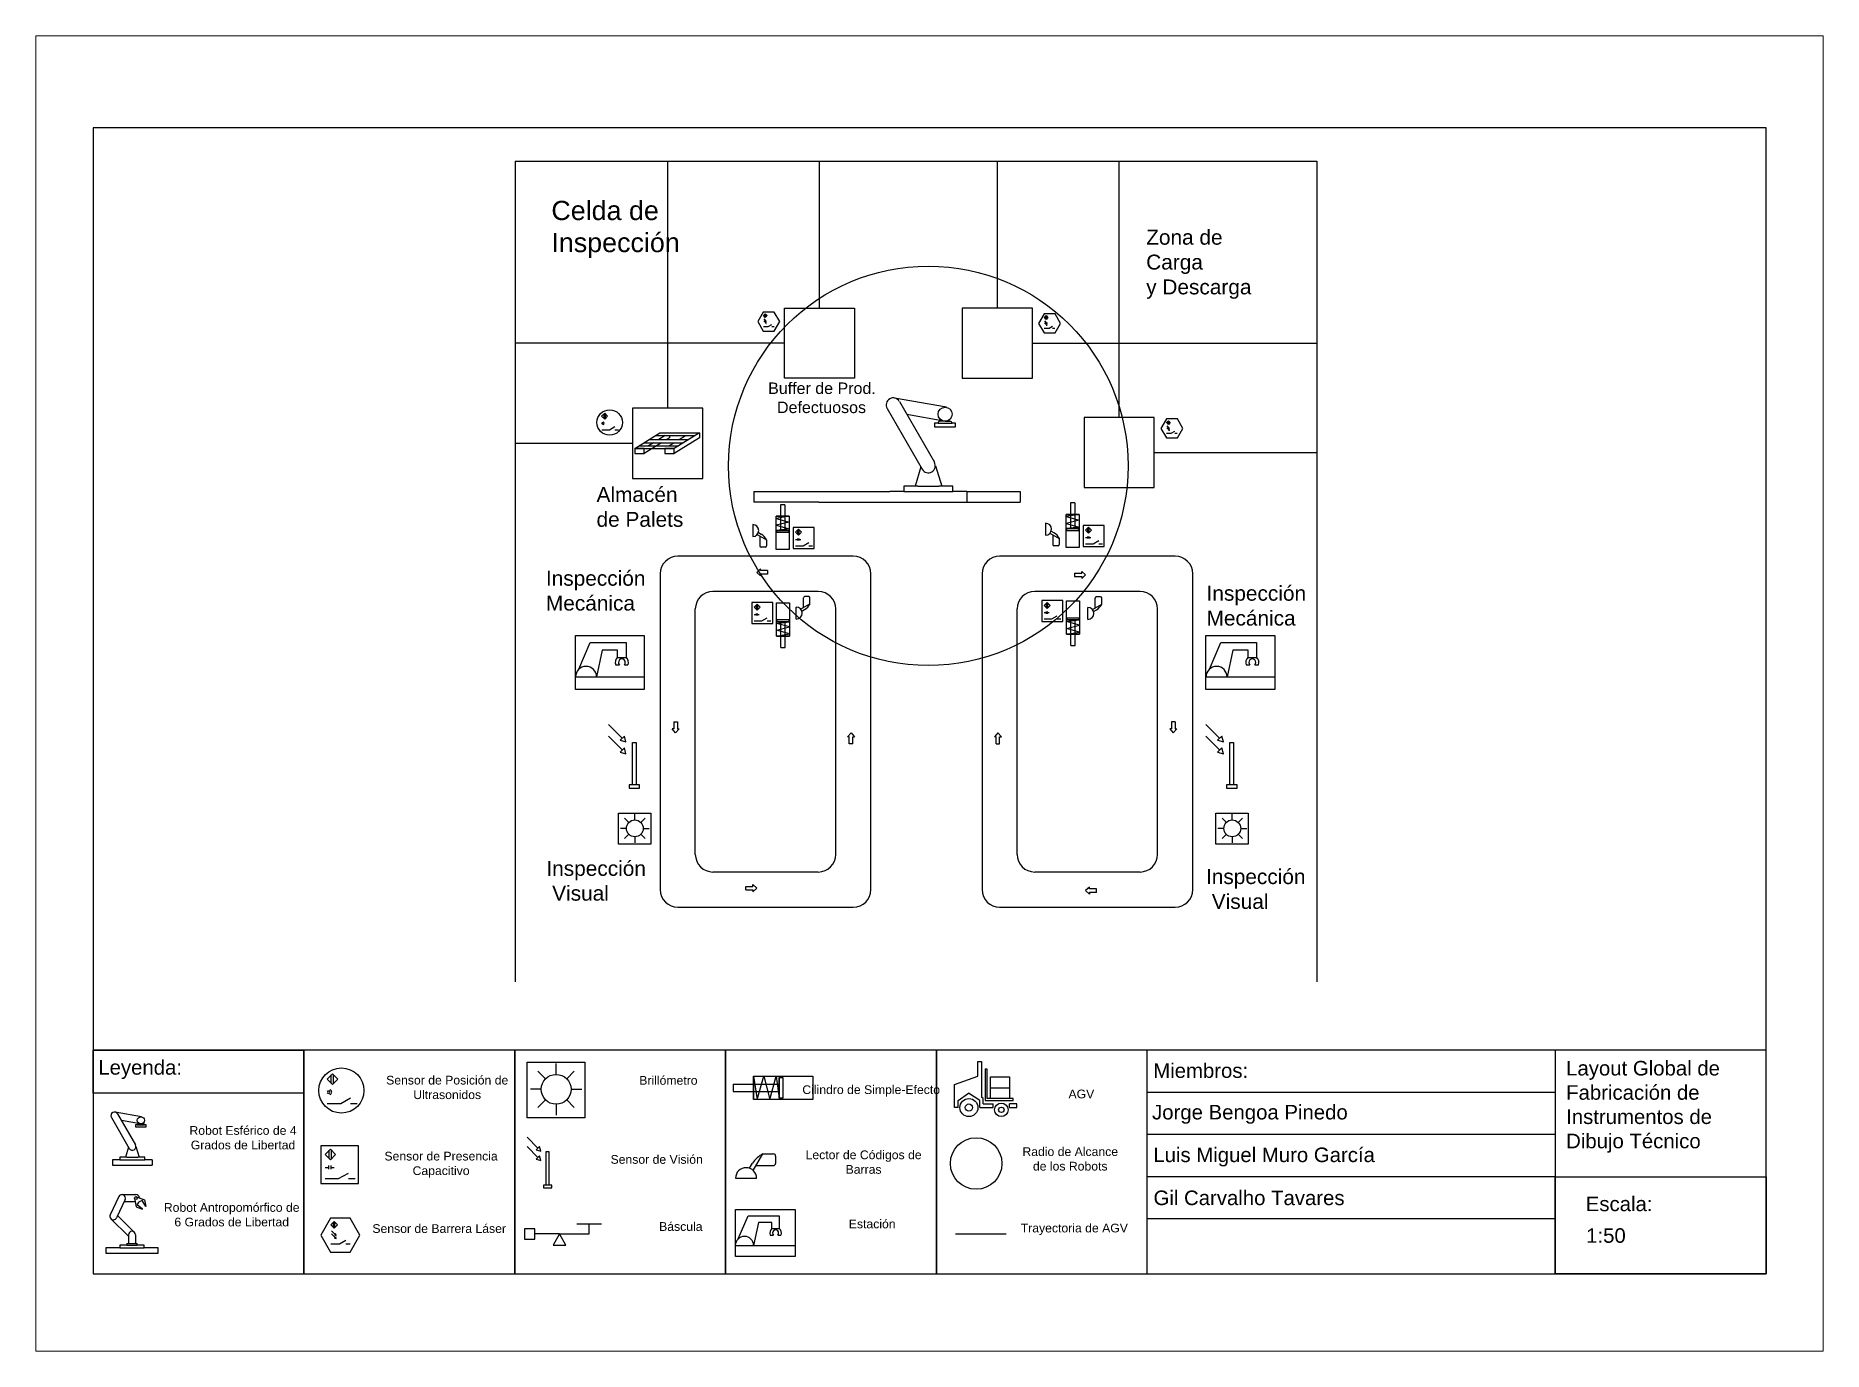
# Paper-space layout 'Layout1' of a CAD drawing. Header units: millimetres. Extents: x 0 to 374, y 0 to 276.
# The model-space entities are those that its viewports show. They can reach past a viewport. Long polylines and large blocks are cut down to what shows.
import ezdxf

# ---------------------------------------------------------------- set-up
doc = ezdxf.new("R2010")
doc.units = ezdxf.units.MM
for name, color, linetype in [('Almacenaje', 80, 'Continuous'), ('Celdas', 200, 'Continuous'), ('Maquina', 82, 'Continuous'), ('Radio', 10, 'Continuous'), ('Robots', 80, 'Continuous'), ('Sensores', 211, 'Continuous'), ('Texto2', 7, 'Continuous'), ('Title Block', 7, 'Continuous'), ('TrayectAGV', 140, 'Continuous')]:
    doc.layers.add(name, color=color, linetype=linetype)
doc.styles.get("Standard").update_dxf_attribs({"font": 'arial.ttf'})

# ---------------------------------------------------------------- blocks, each defined once
blk = doc.blocks.new('Página_A2')
at = {"layer": 'Title Block', "color": 211}
for p, q in [((3.215, 2.675), (3.288, 2.748)), ((3.272, 2.618), (3.272, 2.732)), ((3.288, 2.748), (3.361, 2.675)), ((3.304, 2.618), (3.304, 2.732)), ((6.215, 2.68), (6.11, 2.784)), ((6.36, 2.74), (6.36, 2.888)), ((6.505, 2.68), (6.609, 2.784)), ((9.071, 2.716), (9.123, 2.394)), ((9.123, 2.394), (9.213, 2.716)), ((9.213, 2.716), (9.293, 2.394)), ((9.293, 2.394), (9.383, 2.716)), ((9.383, 2.716), (9.421, 2.413)), ((3.288, 2.602), (3.215, 2.675)), ((3.361, 2.675), (3.288, 2.602)), ((6.154, 2.535), (6.007, 2.535)), ((6.565, 2.535), (6.713, 2.535)), ((8.793, 2.605), (9.421, 2.605)), ((8.793, 2.605), (8.793, 2.504)), ((8.793, 2.504), (9.421, 2.504)), ((9.421, 2.697), (9.421, 2.413)), ((3.217, 2.342), (3.402, 2.342)), ((3.402, 2.342), (3.536, 2.419)), ((3.536, 2.342), (3.629, 2.342)), ((6.215, 2.39), (6.11, 2.286)), ((6.36, 2.33), (6.36, 2.182)), ((6.505, 2.39), (6.609, 2.286)), ((5.961, 1.876), (6.11, 1.727)), ((5.961, 1.748), (6.11, 1.599)), ((3.186, 1.641), (3.259, 1.714)), ((3.259, 1.568), (3.186, 1.641)), ((3.234, 1.488), (3.234, 1.437)), ((3.243, 1.585), (3.243, 1.698)), ((3.259, 1.714), (3.331, 1.641)), ((3.331, 1.641), (3.259, 1.568)), ((3.265, 1.488), (3.265, 1.437)), ((3.275, 1.585), (3.275, 1.698)), ((9.016, 1.451), (9.057, 1.519)), ((9.066, 1.421), (9.201, 1.649)), ((9.106, 1.489), (9.281, 1.487)), ((9.201, 1.649), (9.346, 1.647)), ((9.281, 1.487), (9.344, 1.487)), ((9.375, 1.618), (9.374, 1.515)), ((3.188, 1.463), (3.234, 1.463)), ((3.188, 1.308), (3.373, 1.308)), ((3.265, 1.463), (3.311, 1.463)), ((3.373, 1.308), (3.507, 1.385)), ((3.507, 1.308), (3.599, 1.308)), ((8.823, 1.315), (9.114, 1.312)), ((6.223, 1.218), (6.185, 1.218)), ((6.185, 1.218), (6.185, 1.18)), ((6.185, 1.18), (6.3, 1.18)), ((6.3, 1.218), (6.261, 1.218)), ((6.3, 1.18), (6.3, 1.218)), ((8.822, 0.389), (8.822, 0.883)), ((8.822, 0.883), (9.643, 0.883)), ((8.861, 0.48), (8.998, 0.799)), ((8.998, 0.799), (9.425, 0.799)), ((9.425, 0.799), (9.425, 0.622)), ((9.643, 0.883), (9.643, 0.238)), ((3.265, 0.674), (3.312, 0.72)), ((3.312, 0.627), (3.265, 0.674)), ((3.276, 0.591), (3.325, 0.542)), ((3.276, 0.549), (3.325, 0.499)), ((3.301, 0.637), (3.301, 0.71)), ((3.312, 0.72), (3.358, 0.674)), ((3.358, 0.674), (3.312, 0.627)), ((3.322, 0.637), (3.322, 0.71)), ((6.406, 0.548), (6.067, 0.548)), ((6.406, 0.548), (6.813, 0.548)), ((6.982, 0.684), (6.643, 0.684)), ((6.813, 0.548), (6.813, 0.684)), ((9.14, 0.707), (9.073, 0.389)), ((9.324, 0.707), (9.14, 0.707)), ((9.296, 0.561), (9.296, 0.561)), ((9.296, 0.561), (9.296, 0.561)), ((9.301, 0.533), (9.345, 0.533)), ((9.324, 0.622), (9.324, 0.707)), ((9.324, 0.622), (9.425, 0.622)), ((9.333, 0.561), (9.333, 0.561)), ((9.333, 0.561), (9.333, 0.561)), ((9.333, 0.561), (9.333, 0.561)), ((9.404, 0.533), (9.448, 0.533)), ((9.416, 0.561), (9.416, 0.561)), ((9.416, 0.561), (9.416, 0.561)), ((3.266, 0.412), (3.385, 0.412)), ((3.385, 0.412), (3.471, 0.461)), ((3.471, 0.412), (3.531, 0.412))]:
    blk.add_line(p, q, dxfattribs=at)
at = {"layer": 'Title Block', "color": 80}
for p, q in [((11.831, 2.6), (12.153, 2.717)), ((12.153, 2.717), (12.153, 2.915)), ((12.153, 2.915), (12.203, 2.915)), ((12.203, 2.915), (12.203, 2.426)), ((12.252, 2.816), (12.252, 2.383)), ((12.252, 2.816), (12.277, 2.816)), ((12.277, 2.816), (12.277, 2.408)), ((12.326, 2.557), (12.326, 2.705)), ((12.326, 2.705), (12.587, 2.705)), ((12.587, 2.705), (12.587, 2.557)), ((11.831, 2.284), (11.831, 2.6)), ((11.88, 2.383), (12.023, 2.483)), ((12.178, 2.383), (12.023, 2.483)), ((12.326, 2.408), (12.326, 2.557)), ((12.326, 2.557), (12.587, 2.557)), ((12.587, 2.557), (12.587, 2.408)), ((0.666, 2.157), (0.303, 2.222)), ((11.88, 2.284), (11.831, 2.284)), ((11.88, 2.284), (11.88, 2.383)), ((12.178, 2.284), (12.178, 2.383)), ((12.178, 2.284), (12.362, 2.284)), ((12.227, 2.41), (12.203, 2.426)), ((12.227, 2.334), (12.227, 2.41)), ((12.227, 2.334), (12.362, 2.334)), ((12.252, 2.383), (12.637, 2.383)), ((12.637, 2.408), (12.277, 2.408)), ((12.362, 2.284), (12.362, 2.334)), ((12.362, 2.284), (12.362, 2.284)), ((12.686, 2.334), (12.587, 2.334)), ((12.587, 2.284), (12.587, 2.334)), ((12.587, 2.284), (12.686, 2.284)), ((12.637, 2.383), (12.637, 2.408)), ((12.686, 2.284), (12.686, 2.334)), ((0.252, 2.149), (0.497, 1.723)), ((0.337, 2.198), (0.582, 1.772)), ((0.648, 2.06), (0.39, 2.107)), ((0.608, 2.045), (0.583, 2.045)), ((0.583, 2.045), (0.583, 2.02)), ((0.583, 2.02), (0.731, 2.02)), ((0.608, 2.045), (0.706, 2.045)), ((0.657, 2.06), (0.623, 2.06)), ((0.657, 2.06), (0.691, 2.06)), ((0.731, 2.045), (0.706, 2.045)), ((0.731, 2.02), (0.731, 2.045)), ((0.488, 1.739), (0.447, 1.605)), ((0.574, 1.783), (0.574, 1.783)), ((0.574, 1.783), (0.574, 1.783)), ((0.574, 1.783), (0.574, 1.783)), ((0.589, 1.748), (0.634, 1.605)), ((0.368, 1.566), (0.269, 1.566)), ((0.269, 1.566), (0.269, 1.492)), ((0.269, 1.492), (0.81, 1.492)), ((0.466, 1.605), (0.368, 1.605)), ((0.368, 1.605), (0.368, 1.566)), ((0.368, 1.566), (0.712, 1.566)), ((0.466, 1.605), (0.613, 1.605)), ((0.712, 1.605), (0.613, 1.605)), ((0.712, 1.566), (0.712, 1.605)), ((0.81, 1.566), (0.712, 1.566)), ((0.81, 1.566), (0.81, 1.492)), ((0.353, 1.061), (0.236, 0.811)), ((0.44, 1.021), (0.323, 0.77)), ((0.396, 1.089), (0.588, 1.089)), ((0.427, 0.993), (0.577, 0.993)), ((0.569, 1.038), (0.59, 0.92)), ((0.595, 1.059), (0.708, 1.018)), ((0.607, 0.948), (0.631, 0.99)), ((0.676, 1.007), (0.631, 0.99)), ((0.724, 0.924), (0.676, 1.007)), ((0.708, 1.018), (0.724, 0.924)), ((0.245, 0.756), (0.486, 0.516)), ((0.323, 0.77), (0.323, 0.77)), ((0.337, 0.8), (0.568, 0.57)), ((0.59, 0.92), (0.68, 0.887)), ((0.68, 0.887), (0.607, 0.948)), ((0.486, 0.536), (0.486, 0.415)), ((0.568, 0.57), (0.568, 0.57)), ((0.568, 0.57), (0.568, 0.57)), ((0.568, 0.57), (0.568, 0.57)), ((0.582, 0.536), (0.582, 0.415)), ((0.366, 0.358), (0.174, 0.358)), ((0.174, 0.358), (0.174, 0.286)), ((0.174, 0.286), (0.894, 0.286)), ((0.462, 0.396), (0.366, 0.396)), ((0.366, 0.396), (0.366, 0.358)), ((0.366, 0.358), (0.702, 0.358)), ((0.462, 0.415), (0.606, 0.415)), ((0.462, 0.415), (0.462, 0.396)), ((0.462, 0.396), (0.606, 0.396)), ((0.606, 0.396), (0.606, 0.415)), ((0.702, 0.396), (0.606, 0.396)), ((0.702, 0.358), (0.702, 0.396)), ((0.894, 0.358), (0.702, 0.358)), ((0.894, 0.286), (0.894, 0.358))]:
    blk.add_line(p, q, dxfattribs=at)
at = {"layer": 'Title Block'}
for p, q in [((20.083, 2.492), (14.478, 2.492)), ((20.083, 1.913), (14.478, 1.913)), ((20.083, 1.334), (14.478, 1.334)), ((20.083, 0.755), (14.478, 0.755))]:
    blk.add_line(p, q, dxfattribs=at)
at = {"layer": 'Title Block', "color": 4}
blk.add_line((11.844, 0.549), (12.539, 0.549), dxfattribs=at)
at = {"layer": 'Title Block'}
for points in [[(0, 0), (22.979, 0), (22.979, 15.743), (0, 15.743)], [(0, 0), (22.979, 0), (22.979, 3.071), (0, 3.071)], [(2.896, 3.071), (0, 3.071), (0, 0), (2.896, 0)], [(0, 3.071), (2.896, 3.071), (2.896, 2.48), (0, 2.48)], [(5.791, 3.071), (2.896, 3.071), (2.896, 0), (5.791, 0)], [(8.687, 3.071), (5.791, 3.071), (5.791, 0), (8.687, 0)], [(11.583, 3.071), (8.687, 3.071), (8.687, 0), (11.583, 0)], [(14.478, 3.071), (11.583, 3.071), (11.583, 0), (14.478, 0)], [(22.979, 3.071), (20.083, 3.071), (20.083, 0), (22.979, 0)], [(20.083, 1.334), (22.979, 1.334), (22.979, 0), (20.083, 0)]]:
    blk.add_lwpolyline(points, close=True, dxfattribs=at)
at = {"layer": 'Title Block', "color": 211}
for points in [[(5.961, 2.906), (6.752, 2.906), (6.752, 2.143), (5.961, 2.143)], [(9.071, 2.716), (9.884, 2.716), (9.884, 2.394), (9.071, 2.394)], [(9.071, 2.394), (9.071, 2.394), (9.071, 2.716), (9.071, 2.716)], [(9.421, 2.697), (9.473, 2.697), (9.473, 2.413), (9.421, 2.413)], [(3.129, 1.243), (3.644, 1.243), (3.644, 1.758), (3.129, 1.758)], [(6.133, 1.751), (6.086, 1.704), (6.151, 1.686)], [(6.133, 1.622), (6.086, 1.575), (6.151, 1.558)], [(6.261, 1.679), (6.261, 1.218), (6.223, 1.218), (6.223, 1.679)], [(3.263, 0.298), (3.532, 0.298), (3.666, 0.531), (3.532, 0.763), (3.263, 0.763), (3.129, 0.531)], [(3.333, 0.549), (3.317, 0.534), (3.339, 0.528)], [(3.333, 0.507), (3.317, 0.491), (3.339, 0.486)], [(5.924, 0.62), (5.924, 0.476), (6.067, 0.476), (6.067, 0.62)], [(6.406, 0.548), (6.318, 0.396), (6.494, 0.396)]]:
    blk.add_lwpolyline(points, close=True, dxfattribs=at)
blk.add_lwpolyline([(9.643, 0.238), (8.822, 0.238), (8.822, 0.389), (9.643, 0.389)], dxfattribs=at)
for centre, radius in [((3.411, 2.518), 0.31), ((6.36, 2.535), 0.205)]:
    blk.add_circle(centre, radius, dxfattribs=at)
at = {"layer": 'Title Block', "color": 80}
for centre, radius in [((12.029, 2.284), 0.124), ((12.029, 2.284), 0.0495), ((12.475, 2.253), 0.0929), ((12.475, 2.253), 0.0372), ((0.657, 2.109), 0.0491), ((0.588, 1.041), 0.0192)]:
    blk.add_circle(centre, radius, dxfattribs=at)
at = {"layer": 'Title Block', "color": 1}
blk.add_circle((12.129, 1.516), 0.354, dxfattribs=at)
at = {"layer": 'Title Block', "color": 211}
for centre, radius, start, end in [((3.21, 2.496), 0.0189, 294.135, 65.865), ((3.223, 2.496), 0.0296, 299.7546, 60.2454), ((3.235, 2.496), 0.0424, 301.8237, 58.1763), ((9.372, 1.313), 0.377, 117.0331, 146.7672), ((9.345, 1.516), 0.0291, 269.3784, 359.3784), ((9.346, 1.618), 0.0291, 359.3784, 89.3784), ((8.968, 1.313), 0.145, 359.3784, 179.3784), ((8.947, 0.389), 0.126, 0, 180), ((9.375, 0.561), 0.0789, 129.5881, 201.2684), ((9.375, 0.561), 0.0413, 315.8815, 224.1185), ((9.375, 0.59), 0.0503, 325.008, 325.3048), ((9.375, 0.561), 0.0789, 338.7316, 50.4119)]:
    blk.add_arc(centre, radius, start, end, dxfattribs=at)
at = {"layer": 'Title Block', "color": 80}
for centre, radius, start, end in [((0.294, 2.174), 0.0491, 29.9651, 209.9651), ((0.623, 2.045), 0.0147, 90, 180), ((0.691, 2.045), 0.0147, 0, 90), ((0.54, 1.748), 0.0491, 209.9651, 29.9651), ((0.396, 1.041), 0.048, 335, 155), ((0.588, 1.041), 0.048, 3.5784, 90), ((0.279, 0.79), 0.048, 155, 335), ((0.534, 0.536), 0.048, 0, 180)]:
    blk.add_arc(centre, radius, start, end, dxfattribs=at)
at = {"layer": 'Title Block'}
for s, width, insert, char_height, attachment_point in [('Leyenda:', 2.72994, (0.072, 2.936), 0.2, 1), ('Sensor de Posición de Ultrasonidos', 1.87586, (4.864, 2.56), 0.12, 5), ('Brillómetro', 1.87586, (7.902, 2.657), 0.12, 5), ('Miembros:', 1.54087, (14.561, 2.892), 0.2, 1), ('Layout Global de Fabricación de Instrumentos de Dibujo Técnico', 2.72953, (20.232, 2.925), 0.2, 1), ('Cilindro de Simple-Efecto', 1.87586, (10.687, 2.512), 0.12, 5), ('AGV', 1.87586, (13.574, 2.47), 0.12, 5), ('Jorge Bengoa Pinedo', 5.47554, (14.545, 2.321), 0.2, 1), ('Robot Esférico de 4 Grados de Libertad', 1.87586, (2.06, 1.869), 0.12, 5), ('Radio de Alcance\\Pde los Robots', 1.87586, (13.421, 1.578), 0.12, 5), ('Luis Miguel Muro García', 5.47554, (14.562, 1.735), 0.2, 1), ('Sensor de Presencia Capacitivo', 1.87586, (4.78, 1.499), 0.12, 5), ('Sensor de Visión ', 1.87586, (7.741, 1.571), 0.12, 5), ('Lector de Códigos de Barras', 1.87586, (10.583, 1.534), 0.12, 5), ('Gil Carvalho Tavares', 5.47554, (14.565, 1.144), 0.2, 1), ('Escala:', 1.99638, (20.502, 1.061), 0.2, 1), ('Robot Antropomórfico de 6 Grados de Libertad', 1.87586, (1.904, 0.811), 0.12, 5), ('Estación ', 1.87586, (10.701, 0.685), 0.12, 5), ('Sensor de Barrera Láser', 1.87586, (4.754, 0.621), 0.12, 5), ('Báscula', 1.87586, (8.073, 0.649), 0.12, 5), ('Trayectoria de AGV', 1.87586, (13.477, 0.611), 0.12, 5), ('1:50', 1.46257, (20.507, 0.626), 0.2, 1)]:
    blk.add_mtext_dynamic_manual_height_columns(s, width=width, gutter_width=1, heights=[0], dxfattribs=dict(at, insert=insert, char_height=char_height, attachment_point=attachment_point))

msp = doc.modelspace()

# ---------------------------------------------------------------- linework, layer by layer
at = {"layer": 'Almacenaje'}
for p, q in [((10234, 10157), (10234, 10892)), ((10234, 10892), (10968, 10892)), ((10968, 10892), (10968, 10157)), ((12095, 10892), (12095, 10157)), ((12830, 10892), (12095, 10892)), ((12830, 10157), (12830, 10892)), ((10968, 10157), (10234, 10157)), ((12095, 10157), (12830, 10157)), ((8645, 9843), (8645, 9108)), ((9380, 9843), (8645, 9843)), ((9380, 9108), (9380, 9843)), ((13370, 9747), (13370, 9012)), ((14105, 9747), (13370, 9747)), ((14105, 9012), (14105, 9747)), ((8667, 9422), (8931, 9587)), ((8885, 9558), (9299, 9558)), ((8984, 9558), (8918, 9516)), ((8931, 9587), (9031, 9587)), ((9031, 9587), (9246, 9587)), ((9031, 9558), (9031, 9535)), ((9345, 9587), (9081, 9422)), ((9133, 9516), (9199, 9558)), ((9246, 9587), (9345, 9587)), ((9345, 9587), (9345, 9535)), ((8667, 9422), (8767, 9422)), ((8667, 9422), (8667, 9370)), ((8711, 9449), (9125, 9449)), ((8763, 9482), (9177, 9482)), ((8946, 9482), (8767, 9370)), ((8767, 9422), (9081, 9422)), ((8862, 9482), (8810, 9449)), ((8818, 9516), (9232, 9516)), ((8982, 9422), (9081, 9422)), ((8982, 9422), (8982, 9370)), ((9031, 9535), (9001, 9516)), ((9025, 9449), (9078, 9482)), ((9345, 9535), (9081, 9370)), ((8645, 9108), (9380, 9108)), ((13370, 9012), (14105, 9012))]:
    msp.add_line(p, q, dxfattribs=at)
for points in [[(8667, 9370), (8767, 9370), (8767, 9422), (8667, 9422)], [(8982, 9370), (9081, 9370), (9081, 9422), (8982, 9422)]]:
    msp.add_lwpolyline(points, close=True, dxfattribs=at)
at = {"layer": 'Maquina'}
for p, q in [((10955, 8294), (9118, 8294)), ((14324, 8294), (12487, 8294)), ((8934, 8110), (8934, 4803)), ((11138, 4803), (11138, 8110)), ((12303, 8110), (12303, 4803)), ((14508, 4803), (14508, 8110)), ((10587, 7926), (9485, 7926)), ((13957, 7926), (12854, 7926)), ((9301, 5171), (9301, 7742)), ((10771, 5171), (10771, 7742)), ((12671, 5171), (12671, 7742)), ((14140, 5171), (14140, 7742)), ((10587, 4987), (9485, 4987)), ((13957, 4987), (12854, 4987)), ((9118, 4619), (10955, 4619)), ((12487, 4619), (14324, 4619))]:
    msp.add_line(p, q, dxfattribs=at)
for centre, start, end in [((9118, 8110), 90, 180), ((10955, 8110), 0, 90), ((12487, 8110), 90, 180), ((14324, 8110), 0, 90), ((9485, 7742), 90, 180), ((10587, 7742), 0, 90), ((12854, 7742), 90, 180), ((13957, 7742), 0, 90), ((9485, 5171), 180, 270), ((10587, 5171), 270, 0), ((12854, 5171), 180, 270), ((13957, 5171), 270, 0), ((9118, 4803), 180, 270), ((10955, 4803), 270, 0), ((12487, 4803), 180, 270), ((14324, 4803), 270, 0)]:
    msp.add_arc(centre, 184, start, end, dxfattribs=at)
at = {"layer": 'Radio'}
msp.add_circle((11740, 9241), 2091, dxfattribs=at)
at = {"layer": 'Robots'}
for p, q in [((11929, 9853), (11386, 9950)), ((11309, 9841), (11676, 9205)), ((11437, 9915), (11804, 9278)), ((11903, 9709), (11516, 9778)), ((11842, 9686), (11805, 9686)), ((11805, 9686), (11805, 9649)), ((11805, 9649), (12026, 9649)), ((11842, 9686), (11989, 9686)), ((11916, 9708), (11864, 9708)), ((11916, 9708), (11967, 9708)), ((12026, 9686), (11989, 9686)), ((12026, 9649), (12026, 9686)), ((11663, 9229), (11602, 9028)), ((11792, 9294), (11792, 9294)), ((11792, 9294), (11792, 9294)), ((11792, 9294), (11792, 9294)), ((11814, 9241), (11882, 9028)), ((11630, 9028), (11483, 9028)), ((11483, 9028), (11483, 8970)), ((11630, 9028), (11850, 9028)), ((11997, 9028), (11850, 9028)), ((11997, 8970), (11997, 9028)), ((9915, 8971), (9915, 8860)), ((9915, 8971), (11336, 8970)), ((10593, 8860), (9915, 8860)), ((10593, 8860), (11336, 8859)), ((11483, 8970), (11336, 8970)), ((11336, 8860), (11336, 8859)), ((11336, 8859), (12144, 8859)), ((11483, 8970), (11997, 8970)), ((12144, 8970), (11997, 8970)), ((12144, 8970), (12144, 8859)), ((12144, 8970), (12700, 8970))]:
    msp.add_line(p, q, dxfattribs=at)
for points in [[(12144, 8860), (12700, 8860)], [(12700, 8971), (12700, 8860)]]:
    msp.add_lwpolyline(points, dxfattribs=at)
msp.add_circle((11916, 9781), 73.5, dxfattribs=at)
for centre, radius, start, end in [((11373, 9878), 73.5, 29.9651, 209.9651), ((11864, 9686), 22, 90, 180), ((11967, 9686), 22, 0, 90), ((11740, 9241), 73.5, 209.9651, 29.9651)]:
    msp.add_arc(centre, radius, start, end, dxfattribs=at)
at = {"layer": 'Sensores'}
for p, q in [((10013, 10813), (10033, 10833)), ((10033, 10793), (10013, 10813)), ((10013, 10701), (10064, 10701)), ((10017, 10778), (10038, 10756)), ((10017, 10759), (10038, 10738)), ((10028, 10797), (10028, 10829)), ((10033, 10833), (10053, 10813)), ((10053, 10813), (10033, 10793)), ((10037, 10797), (10037, 10829)), ((10064, 10701), (10101, 10722)), ((10101, 10701), (10126, 10701)), ((12953, 10793), (12973, 10813)), ((12973, 10773), (12953, 10793)), ((12953, 10681), (13004, 10681)), ((12957, 10758), (12978, 10736)), ((12957, 10739), (12978, 10718)), ((12968, 10777), (12968, 10809)), ((12973, 10813), (12993, 10793)), ((12993, 10793), (12973, 10773)), ((12977, 10777), (12977, 10809)), ((13004, 10681), (13041, 10702)), ((13041, 10681), (13066, 10681)), ((8320, 9761), (8352, 9793)), ((8352, 9730), (8320, 9761)), ((8345, 9737), (8345, 9786)), ((8352, 9793), (8383, 9761)), ((8383, 9761), (8352, 9730)), ((8359, 9737), (8359, 9786)), ((8321, 9619), (8401, 9619)), ((8401, 9619), (8458, 9652)), ((8458, 9619), (8498, 9619)), ((14233, 9693), (14253, 9713)), ((14253, 9673), (14233, 9693)), ((14233, 9581), (14284, 9581)), ((14237, 9658), (14258, 9636)), ((14237, 9639), (14258, 9618)), ((14248, 9677), (14248, 9709)), ((14253, 9713), (14273, 9693)), ((14273, 9693), (14253, 9673)), ((14257, 9677), (14257, 9709)), ((14284, 9581), (14321, 9602)), ((14321, 9581), (14346, 9581)), ((10193, 8832), (10193, 8563)), ((10237, 8832), (10193, 8832)), ((10237, 8832), (10237, 8563)), ((13229, 8852), (13229, 8583)), ((13273, 8852), (13229, 8852)), ((13273, 8852), (13273, 8583)), ((9902, 8625), (9902, 8500)), ((10284, 8713), (10146, 8690)), ((10146, 8690), (10284, 8652)), ((10284, 8652), (10146, 8618)), ((10146, 8618), (10284, 8579)), ((12967, 8639), (12967, 8514)), ((13320, 8732), (13182, 8710)), ((13182, 8710), (13320, 8672)), ((13320, 8672), (13182, 8637)), ((13182, 8637), (13320, 8599)), ((9948, 8521), (10046, 8464)), ((9961, 8543), (9990, 8526)), ((9978, 8429), (9977, 8402)), ((9978, 8504), (9978, 8429)), ((10046, 8464), (10046, 8402)), ((10284, 8579), (10154, 8563)), ((10276, 8563), (10154, 8563)), ((10350, 8546), (10382, 8578)), ((10382, 8515), (10350, 8546)), ((10351, 8470), (10371, 8470)), ((10371, 8481), (10371, 8459)), ((10375, 8522), (10375, 8571)), ((10382, 8578), (10413, 8546)), ((10413, 8546), (10382, 8515)), ((10384, 8481), (10384, 8459)), ((10384, 8470), (10404, 8470)), ((10388, 8522), (10388, 8571)), ((10430, 8404), (10488, 8437)), ((13013, 8535), (13111, 8478)), ((13026, 8557), (13056, 8540)), ((13043, 8518), (13043, 8443)), ((13043, 8443), (13043, 8416)), ((13111, 8478), (13111, 8416)), ((13320, 8599), (13190, 8583)), ((13312, 8583), (13190, 8583)), ((13386, 8566), (13417, 8597)), ((13417, 8535), (13386, 8566)), ((13387, 8490), (13407, 8490)), ((13387, 8423), (13466, 8423)), ((13407, 8501), (13407, 8479)), ((13411, 8542), (13411, 8590)), ((13417, 8597), (13449, 8566)), ((13449, 8566), (13417, 8535)), ((13420, 8501), (13420, 8479)), ((13420, 8490), (13440, 8490)), ((13424, 8542), (13424, 8590)), ((13466, 8423), (13524, 8457)), ((13524, 8423), (13563, 8423)), ((10034, 8390), (9990, 8390)), ((10351, 8404), (10430, 8404)), ((10488, 8404), (10527, 8404)), ((13099, 8404), (13055, 8404)), ((10489, 7871), (10445, 7871)), ((13543, 7868), (13499, 7868)), ((9916, 7760), (9948, 7791)), ((9948, 7729), (9916, 7760)), ((9917, 7683), (9937, 7683)), ((9937, 7694), (9937, 7672)), ((9941, 7735), (9941, 7784)), ((9948, 7791), (9979, 7760)), ((9979, 7760), (9948, 7729)), ((9950, 7694), (9950, 7672)), ((9950, 7683), (9970, 7683)), ((9954, 7735), (9954, 7784)), ((10357, 7635), (10357, 7760)), ((10403, 7739), (10501, 7796)), ((10416, 7718), (10445, 7735)), ((10432, 7831), (10432, 7858)), ((10433, 7756), (10432, 7831)), ((10501, 7796), (10501, 7858)), ((12952, 7779), (12983, 7811)), ((12983, 7748), (12952, 7779)), ((12953, 7703), (12973, 7703)), ((12973, 7714), (12973, 7692)), ((12977, 7755), (12977, 7804)), ((12983, 7811), (13015, 7779)), ((13015, 7779), (12983, 7748)), ((12986, 7714), (12986, 7692)), ((12986, 7703), (13006, 7703)), ((12990, 7755), (12990, 7804)), ((13411, 7633), (13411, 7757)), ((13458, 7736), (13556, 7793)), ((13470, 7715), (13500, 7732)), ((13487, 7828), (13487, 7855)), ((13487, 7753), (13487, 7828)), ((13556, 7793), (13556, 7855)), ((9917, 7617), (9996, 7617)), ((9996, 7617), (10054, 7650)), ((10054, 7617), (10093, 7617)), ((10150, 7591), (10279, 7607)), ((10288, 7553), (10150, 7591)), ((10150, 7518), (10288, 7553)), ((10288, 7480), (10150, 7518)), ((10158, 7607), (10279, 7607)), ((10197, 7338), (10197, 7607)), ((10240, 7338), (10240, 7607)), ((12953, 7637), (13032, 7637)), ((13032, 7637), (13090, 7670)), ((13090, 7637), (13129, 7637)), ((13186, 7611), (13315, 7627)), ((13324, 7572), (13186, 7611)), ((13186, 7538), (13324, 7572)), ((13324, 7500), (13186, 7538)), ((13186, 7477), (13324, 7500)), ((13194, 7627), (13315, 7627)), ((13233, 7358), (13233, 7627)), ((13276, 7358), (13276, 7627)), ((8047, 7030), (8047, 7464)), ((8047, 7464), (8767, 7464)), ((8081, 7110), (8201, 7390)), ((8201, 7390), (8576, 7390)), ((8326, 7310), (8267, 7030)), ((8488, 7310), (8326, 7310)), ((8488, 7235), (8488, 7310)), ((8576, 7390), (8576, 7235)), ((8767, 7464), (8767, 6898)), ((10150, 7458), (10288, 7480)), ((10197, 7338), (10240, 7338)), ((13233, 7358), (13276, 7358)), ((14647, 7030), (14647, 7464)), ((14647, 7464), (15367, 7464)), ((14682, 7110), (14802, 7390)), ((14802, 7390), (15176, 7390)), ((14927, 7310), (14868, 7030)), ((15088, 7310), (14927, 7310)), ((15088, 7235), (15088, 7310)), ((15176, 7390), (15176, 7235)), ((15367, 7464), (15367, 6898)), ((8463, 7182), (8462, 7182)), ((8463, 7182), (8462, 7182)), ((8467, 7157), (8506, 7157)), ((8488, 7235), (8576, 7235)), ((8495, 7181), (8495, 7182)), ((8495, 7182), (8495, 7181)), ((8495, 7181), (8495, 7181)), ((8558, 7157), (8596, 7157)), ((8568, 7182), (8568, 7181)), ((8568, 7182), (8568, 7182)), ((15063, 7182), (15063, 7182)), ((15063, 7182), (15063, 7182)), ((15068, 7157), (15106, 7157)), ((15088, 7235), (15176, 7235)), ((15096, 7181), (15096, 7182)), ((15096, 7182), (15096, 7181)), ((15096, 7181), (15096, 7181)), ((15158, 7157), (15197, 7157)), ((15168, 7182), (15168, 7181)), ((15168, 7182), (15169, 7182)), ((8393, 6531), (8536, 6388)), ((8393, 6408), (8536, 6265)), ((14647, 6531), (14790, 6388)), ((14647, 6408), (14790, 6265)), ((8644, 5901), (8607, 5901)), ((8607, 5901), (8607, 5865)), ((8607, 5865), (8718, 5865)), ((8718, 5901), (8681, 5901)), ((8718, 5865), (8718, 5901)), ((14898, 5901), (14862, 5901)), ((14862, 5901), (14862, 5865)), ((14862, 5865), (14972, 5865)), ((14972, 5901), (14935, 5901)), ((14972, 5865), (14972, 5901)), ((8580, 5444), (8517, 5444)), ((8606, 5507), (8561, 5551)), ((8668, 5532), (8668, 5595)), ((8730, 5507), (8775, 5551)), ((8756, 5444), (8819, 5444)), ((14834, 5444), (14771, 5444)), ((14860, 5507), (14815, 5551)), ((14922, 5532), (14922, 5595)), ((14984, 5507), (15029, 5551)), ((15010, 5444), (15073, 5444)), ((8606, 5382), (8561, 5337)), ((8668, 5356), (8668, 5293)), ((8730, 5382), (8775, 5337)), ((14860, 5382), (14815, 5337)), ((14922, 5356), (14922, 5293)), ((14984, 5382), (15029, 5337))]:
    msp.add_line(p, q, dxfattribs=at)
for points in [[(10012, 10652), (10127, 10652), (10185, 10752), (10127, 10851), (10012, 10851), (9954, 10752)], [(10042, 10760), (10035, 10753), (10044, 10751)], [(10042, 10742), (10035, 10735), (10044, 10732)], [(12952, 10632), (13067, 10632), (13125, 10732), (13067, 10831), (12952, 10831), (12894, 10732)], [(12982, 10740), (12975, 10733), (12984, 10731)], [(12982, 10722), (12975, 10715), (12984, 10712)], [(14232, 9532), (14347, 9532), (14405, 9632), (14347, 9731), (14232, 9731), (14174, 9632)], [(14262, 9640), (14255, 9633), (14264, 9631)], [(14262, 9622), (14255, 9615), (14264, 9612)], [(10284, 8713), (10284, 8364), (10146, 8364), (10146, 8713)], [(10146, 8713), (10146, 8713), (10284, 8713), (10284, 8713)], [(13320, 8732), (13320, 8384), (13182, 8384), (13182, 8732)], [(13182, 8732), (13182, 8732), (13320, 8732), (13320, 8732)], [(13362, 8396), (13582, 8396), (13582, 8616), (13362, 8616)], [(10276, 8563), (10276, 8541), (10154, 8541), (10154, 8563)], [(10326, 8376), (10546, 8376), (10546, 8596), (10326, 8596)], [(13312, 8583), (13312, 8560), (13190, 8560), (13190, 8583)], [(9892, 7589), (10112, 7589), (10112, 7810), (9892, 7810)], [(10150, 7458), (10150, 7806), (10288, 7806), (10288, 7458)], [(12928, 7609), (13148, 7609), (13148, 7829), (12928, 7829)], [(13186, 7477), (13186, 7826), (13324, 7826), (13324, 7477)], [(10158, 7607), (10158, 7630), (10279, 7630), (10279, 7607)], [(13194, 7627), (13194, 7649), (13315, 7649), (13315, 7627)], [(10288, 7458), (10288, 7458), (10150, 7458), (10150, 7458)], [(13324, 7477), (13324, 7477), (13186, 7477), (13186, 7477)], [(8558, 6411), (8513, 6366), (8575, 6349)], [(14813, 6411), (14768, 6366), (14829, 6349)], [(8558, 6288), (8513, 6243), (8575, 6226)], [(8681, 6342), (8681, 5901), (8644, 5901), (8644, 6342)], [(14813, 6288), (14768, 6243), (14829, 6226)], [(14935, 6342), (14935, 5901), (14898, 5901), (14898, 6342)], [(8497, 5603), (8836, 5603), (8836, 5277), (8497, 5277)], [(14751, 5603), (15090, 5603), (15090, 5277), (14751, 5277)]]:
    msp.add_lwpolyline(points, close=True, dxfattribs=at)
for points in [[(8767, 6898), (8047, 6898), (8047, 7030), (8767, 7030)], [(15367, 6898), (14647, 6898), (14647, 7030), (15367, 7030)]]:
    msp.add_lwpolyline(points, dxfattribs=at)
for centre, radius in [((8404, 9694), 133), ((8668, 5444), 88), ((14922, 5444), 88)]:
    msp.add_circle(centre, radius, dxfattribs=at)
for centre, radius, start, end in [((8318, 9685), 8.1, 294.135, 65.865), ((8324, 9685), 12.7, 299.7546, 60.2454), ((8329, 9685), 18.2, 301.8237, 58.1763), ((9902, 8563), 62.3, 269.8605, 89.8605), ((12967, 8577), 62.3, 269.8605, 89.8605), ((9903, 8390), 162, 27.5152, 57.2493), ((12968, 8404), 162, 27.5152, 57.2493), ((9990, 8402), 12.5, 179.8605, 269.8605), ((10034, 8402), 12.5, 269.8605, 359.8605), ((13055, 8416), 12.5, 179.8605, 269.8605), ((13099, 8416), 12.5, 269.8605, 359.8605), ((10445, 7858), 12.5, 90.1395, 180.1395), ((10489, 7858), 12.5, 0.1395, 90.1395), ((13499, 7855), 12.5, 90.1395, 180.1395), ((13543, 7855), 12.5, 0.1395, 90.1395), ((10357, 7698), 62.3, 270.1395, 90.1395), ((10358, 7871), 162, 302.7507, 332.4848), ((13411, 7695), 62.3, 270.1395, 90.1395), ((13412, 7868), 162, 302.7507, 332.4848), ((8157, 7030), 110, 0, 180), ((8532, 7182), 69.2, 129.5881, 201.2684), ((8532, 7182), 36.2, 315.8815, 224.1185), ((8532, 7207), 44.1, 325.008, 325.3048), ((8532, 7182), 69.2, 338.7316, 50.4119), ((14758, 7030), 110, 0, 180), ((15132, 7182), 69.2, 129.5881, 201.2684), ((15132, 7182), 36.2, 315.8815, 224.1185), ((15132, 7207), 44.1, 325.008, 325.3048), ((15132, 7182), 69.2, 338.7316, 50.4119)]:
    msp.add_arc(centre, radius, start, end, dxfattribs=at)
at = {"layer": 'Texto2'}
for p, q in [((9944, 8125), (9985, 8161)), ((9985, 8088), (9944, 8125)), ((9985, 8143), (9985, 8161)), ((10058, 8143), (9985, 8143)), ((10058, 8106), (9985, 8106)), ((9985, 8106), (9985, 8088)), ((10058, 8143), (10058, 8106)), ((13272, 8117), (13272, 8080)), ((13272, 8117), (13346, 8117)), ((13272, 8080), (13346, 8080)), ((13346, 8117), (13346, 8135)), ((13387, 8099), (13346, 8135)), ((13346, 8062), (13387, 8099)), ((13346, 8080), (13346, 8062)), ((9076, 6559), (9113, 6559)), ((9076, 6559), (9076, 6486)), ((9113, 6559), (9113, 6486)), ((14324, 6560), (14287, 6560)), ((14287, 6560), (14287, 6486)), ((14324, 6560), (14324, 6486)), ((9076, 6486), (9058, 6486)), ((9095, 6445), (9058, 6486)), ((9131, 6486), (9095, 6445)), ((9113, 6486), (9131, 6486)), ((10895, 6404), (10932, 6445)), ((10913, 6404), (10895, 6404)), ((10913, 6330), (10913, 6404)), ((10932, 6445), (10969, 6404)), ((10950, 6330), (10950, 6404)), ((10950, 6404), (10969, 6404)), ((12468, 6445), (12432, 6404)), ((12450, 6404), (12432, 6404)), ((12450, 6331), (12450, 6404)), ((12505, 6404), (12468, 6445)), ((12487, 6331), (12487, 6404)), ((12487, 6404), (12505, 6404)), ((14287, 6486), (14269, 6486)), ((14269, 6486), (14305, 6445)), ((14305, 6445), (14342, 6486)), ((14324, 6486), (14342, 6486)), ((10950, 6330), (10913, 6330)), ((12450, 6331), (12487, 6331)), ((9829, 4800), (9829, 4836)), ((9829, 4836), (9903, 4836)), ((9829, 4800), (9903, 4800)), ((9903, 4836), (9903, 4855)), ((9903, 4855), (9944, 4818)), ((9944, 4818), (9903, 4781)), ((9903, 4800), (9903, 4781)), ((13428, 4829), (13387, 4792)), ((13387, 4792), (13428, 4755)), ((13428, 4810), (13428, 4829)), ((13501, 4810), (13428, 4810)), ((13501, 4774), (13428, 4774)), ((13428, 4774), (13428, 4755)), ((13501, 4774), (13501, 4810))]:
    msp.add_line(p, q, dxfattribs=at)
at = {"layer": 'TrayectAGV'}
for p, q in [((7416, 12429), (7416, 3837)), ((7416, 12429), (15809, 12429)), ((9012, 9843), (9012, 12429)), ((10601, 10892), (10601, 12429)), ((12463, 10892), (12463, 12429)), ((13737, 9747), (13737, 12429)), ((15809, 12429), (15809, 3837)), ((10234, 10524), (7416, 10524)), ((12830, 10524), (15809, 10524)), ((8645, 9475), (7416, 9475)), ((14105, 9379), (15809, 9379))]:
    msp.add_line(p, q, dxfattribs=at)

# ---------------------------------------------------------------- texts
at = {"layer": 'Celdas', "insert": (7794, 12015), "char_height": 201.25, "attachment_point": 1}
msp.add_mtext_dynamic_manual_height_columns('Celda de Inspección', width=2170, gutter_width=1006, heights=[0], dxfattribs=at)
at = {"layer": 'Texto2', "attachment_point": 1}
for s, insert, char_height in [('Zona de\\PCarga\\Py Descarga', (14021, 11712), 156), ('Buffer de Prod.  \\P  Defectuosos', (10063, 10113), 120), ('Almacén\\Pde Palets', (8267, 9018), 156), ('Inspección \\PMecánica', (7737, 8141), 155.97), ('Inspección \\PMecánica', (14653, 7984), 155.97), ('Inspección\\P Visual', (7742, 5103), 156), ('Inspección\\P Visual', (14647, 5017), 156)]:
    msp.add_mtext(s, dxfattribs=dict(at, insert=insert, char_height=char_height))

psp = doc.layouts.get("Layout1")

# ---------------------------------------------------------------- block references
at = {"xscale": 15.24423110124122, "yscale": 15.24423110124122, "zscale": 15.24423110124122}
psp.add_blockref('Página_A2', (11.87, 16.62), dxfattribs=at)

# ---------------------------------------------------------------- viewports
at = {"layer": '0'}
psp.add_viewport(center=(187, 138.16), size=(374.25, 275.5111), view_center_point=(11752.69, 6856.41), view_height=13775.5543, dxfattribs=at)

doc.saveas('drawing.dxf')
